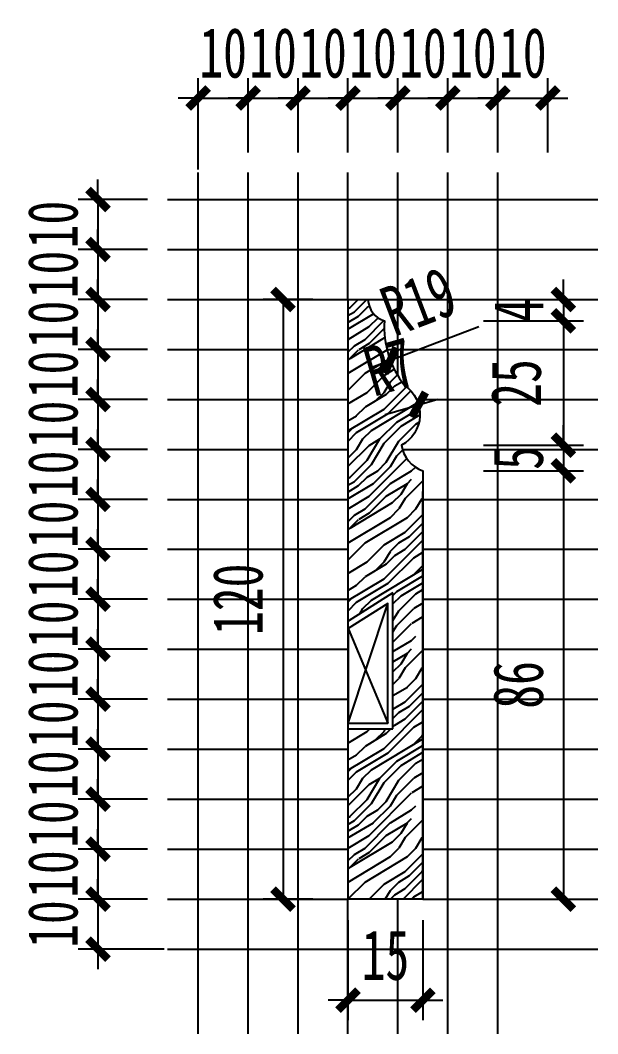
# Model space of a CAD drawing. Header units: millimetres. Extents: x 3104083 to 3173399, y -3165492 to -3044687.
# Drawn here: x 3120130.7 to 3120246.3, y -3051375.8 to -3051172.9 of the extents above; entities that cross this region are included whole.
import ezdxf

# ---------------------------------------------------------------- set-up
doc = ezdxf.new("R2010")
doc.units = ezdxf.units.MM
doc.header["$LTSCALE"] = 500
doc.header["$MEASUREMENT"] = 0
doc.header["$PDMODE"] = 2
doc.layers.get('0').update_dxf_attribs({"linetype": 'CONTINUOUS'})
doc.layers.get('DEFPOINTS').update_dxf_attribs({"linetype": 'CONTINUOUS'})
doc.layers.add('2', color=3, linetype='CONTINUOUS')
doc.layers.add('D-造型细线', color=146, linetype='CONTINUOUS')
doc.styles.add('DIM', font='SimSun.ttf', dxfattribs={"width": 0.7})
doc.dimstyles.new('副本 00-4', dxfattribs={"dimscale": 4, "dimtxt": 2.5, "dimasz": 1, "dimexe": 1, "dimexo": 1, "dimgap": 1, "dimtad": 1, "dimdec": 0, "dimzin": 0, "dimdsep": 46, "dimtxsty": 'DIM', "dimblk": 'ARCHTICK', "dimcen": 0, "dimclrd": 5, "dimclre": 5, "dimclrt": 35, "dimadec": 0, "dimazin": 0, "dimtfac": 0.5, "dimtdec": 0, "dimtix": 1, "dimtmove": 2, "dimatfit": 2, "dimldrblk": 'A', "dimfxl": 0, "dimtolj": 1, "dimtzin": 0, "dimlwd": -1, "dimlwe": -1, "dimarcsym": 0})

# ---------------------------------------------------------------- blocks, each defined once
blk = doc.blocks.new('A$C4AF04A4C')
at = {"layer": '2', "color": 3, "ltscale": 100}
blk.add_line((15, 0), (15, 81.57), dxfattribs=at)
blk.add_lwpolyline([(0, 120), (4, 120, 0.313311), (7.29, 115.71, 0.185483), (11.37, 102.75, -0.565024), (10.71, 90.86, 0.28067), (15, 85.71), (15, 0), (0, 0)], format="xyb", dxfattribs=at)
blk = doc.blocks.new('_ArchTick')
at = {"color": 0, "linetype": 'ByBlock', "const_width": 0.4}
blk.add_lwpolyline([(-0.5, -0.5), (0.5, 0.5)], dxfattribs=at)
blk = doc.blocks.new('*D819')
at = {"layer": '2', "color": 5, "ltscale": 100}
for p, q in [((3120166.31, -3051202.81), (3120166.31, -3051184.5)), ((3120176.31, -3051199.4), (3120176.31, -3051184.5)), ((3120166.31, -3051188.5), (3120162.31, -3051188.5)), ((3120166.31, -3051188.5), (3120176.31, -3051188.5)), ((3120176.31, -3051188.5), (3120180.31, -3051188.5))]:
    blk.add_line(p, q, dxfattribs=at)
at = {"layer": 'DEFPOINTS', "color": 0, "ltscale": 100}
for p in [(3120176.31, -3051188.5), (3120176.31, -3051203.4), (3120166.31, -3051206.81)]:
    blk.add_point(p, dxfattribs=at)
at = {"layer": '2', "color": 5, "ltscale": 100, "xscale": 4, "yscale": 4, "zscale": 4}
blk.add_blockref('_ArchTick', (3120166.31, -3051188.5), dxfattribs=at)
at = {"layer": '2', "color": 5, "ltscale": 100, "xscale": 4, "yscale": 4, "zscale": 4, "rotation": 180}
blk.add_blockref('_ArchTick', (3120176.31, -3051188.5), dxfattribs=at)
at = {"layer": '2', "color": 35, "ltscale": 100, "insert": (3120171.31, -3051179.5), "char_height": 10, "attachment_point": 5, "style": 'DIM'}
blk.add_mtext('\\A1;10', dxfattribs=at)
blk = doc.blocks.new('A')
for p, q in [((-1.435, 1.148), (-1.09, 1.437)), ((-1.435, 1.148), (-0.369, 0)), ((-1.09, 1.437), (0, 0)), ((-0.369, 0), (-2.127, 0)), ((-1.435, -1.148), (-0.369, 0)), ((-1.09, -1.437), (0, 0)), ((-1.435, -1.148), (-1.09, -1.437))]:
    blk.add_line(p, q)
for points in [[(-1.435, 1.148), (-1.09, 1.437), (-0.369, 0), (0, 0)], [(-1.435, -1.148), (-1.09, -1.437), (-0.369, 0), (0, 0)]]:
    blk.add_solid(points)
blk = doc.blocks.new('*D820')
at = {"layer": '2', "color": 5, "ltscale": 100}
for p, q in [((3120176.31, -3051199.4), (3120176.31, -3051184.5)), ((3120186.31, -3051199.4), (3120186.31, -3051184.5)), ((3120176.31, -3051188.5), (3120172.31, -3051188.5)), ((3120176.31, -3051188.5), (3120186.31, -3051188.5)), ((3120186.31, -3051188.5), (3120190.31, -3051188.5))]:
    blk.add_line(p, q, dxfattribs=at)
at = {"layer": 'DEFPOINTS', "color": 0, "ltscale": 100}
for p in [(3120186.31, -3051188.5), (3120176.31, -3051203.4), (3120186.31, -3051203.4)]:
    blk.add_point(p, dxfattribs=at)
at = {"layer": '2', "color": 5, "ltscale": 100, "xscale": 4, "yscale": 4, "zscale": 4}
blk.add_blockref('_ArchTick', (3120176.31, -3051188.5), dxfattribs=at)
at = {"layer": '2', "color": 5, "ltscale": 100, "xscale": 4, "yscale": 4, "zscale": 4, "rotation": 180}
blk.add_blockref('_ArchTick', (3120186.31, -3051188.5), dxfattribs=at)
at = {"layer": '2', "color": 35, "ltscale": 100, "insert": (3120181.31, -3051179.5), "char_height": 10, "attachment_point": 5, "style": 'DIM'}
blk.add_mtext('\\A1;10', dxfattribs=at)
blk = doc.blocks.new('*D821')
at = {"layer": '2', "color": 5, "ltscale": 100}
for p, q in [((3120186.31, -3051199.4), (3120186.31, -3051184.5)), ((3120196.31, -3051199.4), (3120196.31, -3051184.5)), ((3120186.31, -3051188.5), (3120182.31, -3051188.5)), ((3120186.31, -3051188.5), (3120196.31, -3051188.5)), ((3120196.31, -3051188.5), (3120200.31, -3051188.5))]:
    blk.add_line(p, q, dxfattribs=at)
at = {"layer": 'DEFPOINTS', "color": 0, "ltscale": 100}
for p in [(3120196.31, -3051188.5), (3120186.31, -3051203.4), (3120196.31, -3051203.4)]:
    blk.add_point(p, dxfattribs=at)
at = {"layer": '2', "color": 5, "ltscale": 100, "xscale": 4, "yscale": 4, "zscale": 4}
blk.add_blockref('_ArchTick', (3120186.31, -3051188.5), dxfattribs=at)
at = {"layer": '2', "color": 5, "ltscale": 100, "xscale": 4, "yscale": 4, "zscale": 4, "rotation": 180}
blk.add_blockref('_ArchTick', (3120196.31, -3051188.5), dxfattribs=at)
at = {"layer": '2', "color": 35, "ltscale": 100, "insert": (3120191.31, -3051179.5), "char_height": 10, "attachment_point": 5, "style": 'DIM'}
blk.add_mtext('\\A1;10', dxfattribs=at)
blk = doc.blocks.new('*D822')
at = {"layer": '2', "color": 5, "ltscale": 100}
for p, q in [((3120196.31, -3051199.4), (3120196.31, -3051184.5)), ((3120206.31, -3051199.4), (3120206.31, -3051184.5)), ((3120196.31, -3051188.5), (3120192.31, -3051188.5)), ((3120196.31, -3051188.5), (3120206.31, -3051188.5)), ((3120206.31, -3051188.5), (3120210.31, -3051188.5))]:
    blk.add_line(p, q, dxfattribs=at)
at = {"layer": 'DEFPOINTS', "color": 0, "ltscale": 100}
for p in [(3120206.31, -3051188.5), (3120196.31, -3051203.4), (3120206.31, -3051203.4)]:
    blk.add_point(p, dxfattribs=at)
at = {"layer": '2', "color": 5, "ltscale": 100, "xscale": 4, "yscale": 4, "zscale": 4}
blk.add_blockref('_ArchTick', (3120196.31, -3051188.5), dxfattribs=at)
at = {"layer": '2', "color": 5, "ltscale": 100, "xscale": 4, "yscale": 4, "zscale": 4, "rotation": 180}
blk.add_blockref('_ArchTick', (3120206.31, -3051188.5), dxfattribs=at)
at = {"layer": '2', "color": 35, "ltscale": 100, "insert": (3120201.31, -3051179.5), "char_height": 10, "attachment_point": 5, "style": 'DIM'}
blk.add_mtext('\\A1;10', dxfattribs=at)
blk = doc.blocks.new('*D823')
at = {"layer": '2', "color": 5, "ltscale": 100}
for p, q in [((3120206.31, -3051199.4), (3120206.31, -3051184.5)), ((3120216.31, -3051199.4), (3120216.31, -3051184.5)), ((3120206.31, -3051188.5), (3120202.31, -3051188.5)), ((3120206.31, -3051188.5), (3120216.31, -3051188.5)), ((3120216.31, -3051188.5), (3120220.31, -3051188.5))]:
    blk.add_line(p, q, dxfattribs=at)
at = {"layer": 'DEFPOINTS', "color": 0, "ltscale": 100}
for p in [(3120216.31, -3051188.5), (3120206.31, -3051203.4), (3120216.31, -3051203.4)]:
    blk.add_point(p, dxfattribs=at)
at = {"layer": '2', "color": 5, "ltscale": 100, "xscale": 4, "yscale": 4, "zscale": 4}
blk.add_blockref('_ArchTick', (3120206.31, -3051188.5), dxfattribs=at)
at = {"layer": '2', "color": 5, "ltscale": 100, "xscale": 4, "yscale": 4, "zscale": 4, "rotation": 180}
blk.add_blockref('_ArchTick', (3120216.31, -3051188.5), dxfattribs=at)
at = {"layer": '2', "color": 35, "ltscale": 100, "insert": (3120211.31, -3051179.5), "char_height": 10, "attachment_point": 5, "style": 'DIM'}
blk.add_mtext('\\A1;10', dxfattribs=at)
blk = doc.blocks.new('*D824')
at = {"layer": '2', "color": 5, "ltscale": 100}
for p, q in [((3120216.31, -3051199.4), (3120216.31, -3051184.5)), ((3120226.31, -3051199.4), (3120226.31, -3051184.5)), ((3120216.31, -3051188.5), (3120212.31, -3051188.5)), ((3120216.31, -3051188.5), (3120226.31, -3051188.5)), ((3120226.31, -3051188.5), (3120230.31, -3051188.5))]:
    blk.add_line(p, q, dxfattribs=at)
at = {"layer": 'DEFPOINTS', "color": 0, "ltscale": 100}
for p in [(3120226.31, -3051188.5), (3120216.31, -3051203.4), (3120226.31, -3051203.4)]:
    blk.add_point(p, dxfattribs=at)
at = {"layer": '2', "color": 5, "ltscale": 100, "xscale": 4, "yscale": 4, "zscale": 4}
blk.add_blockref('_ArchTick', (3120216.31, -3051188.5), dxfattribs=at)
at = {"layer": '2', "color": 5, "ltscale": 100, "xscale": 4, "yscale": 4, "zscale": 4, "rotation": 180}
blk.add_blockref('_ArchTick', (3120226.31, -3051188.5), dxfattribs=at)
at = {"layer": '2', "color": 35, "ltscale": 100, "insert": (3120221.31, -3051179.5), "char_height": 10, "attachment_point": 5, "style": 'DIM'}
blk.add_mtext('\\A1;10', dxfattribs=at)
blk = doc.blocks.new('*D825')
at = {"layer": '2', "color": 5, "ltscale": 100}
for p, q in [((3120226.31, -3051199.4), (3120226.31, -3051184.5)), ((3120236.31, -3051199.4), (3120236.31, -3051184.5)), ((3120226.31, -3051188.5), (3120222.31, -3051188.5)), ((3120226.31, -3051188.5), (3120236.31, -3051188.5)), ((3120236.31, -3051188.5), (3120240.31, -3051188.5))]:
    blk.add_line(p, q, dxfattribs=at)
at = {"layer": 'DEFPOINTS', "color": 0, "ltscale": 100}
for p in [(3120236.31, -3051188.5), (3120226.31, -3051203.4), (3120236.31, -3051203.4)]:
    blk.add_point(p, dxfattribs=at)
at = {"layer": '2', "color": 5, "ltscale": 100, "xscale": 4, "yscale": 4, "zscale": 4}
blk.add_blockref('_ArchTick', (3120226.31, -3051188.5), dxfattribs=at)
at = {"layer": '2', "color": 5, "ltscale": 100, "xscale": 4, "yscale": 4, "zscale": 4, "rotation": 180}
blk.add_blockref('_ArchTick', (3120236.31, -3051188.5), dxfattribs=at)
at = {"layer": '2', "color": 35, "ltscale": 100, "insert": (3120231.31, -3051179.5), "char_height": 10, "attachment_point": 5, "style": 'DIM'}
blk.add_mtext('\\A1;10', dxfattribs=at)
blk = doc.blocks.new('*D826')
at = {"layer": '2', "color": 5, "ltscale": 100}
for p, q in [((3120146.26, -3051208.82), (3120146.26, -3051204.82)), ((3120156.15, -3051208.82), (3120142.26, -3051208.82)), ((3120146.26, -3051208.82), (3120146.26, -3051218.82)), ((3120156.15, -3051218.82), (3120142.26, -3051218.82)), ((3120146.26, -3051218.82), (3120146.26, -3051222.82))]:
    blk.add_line(p, q, dxfattribs=at)
at = {"layer": 'DEFPOINTS', "color": 0, "ltscale": 100}
for p in [(3120160.15, -3051208.82), (3120146.26, -3051218.82), (3120160.15, -3051218.82)]:
    blk.add_point(p, dxfattribs=at)
at = {"layer": '2', "color": 5, "ltscale": 100, "xscale": 4, "yscale": 4, "zscale": 4}
for p, rotation in [((3120146.26, -3051208.82), 270), ((3120146.26, -3051218.82), 90)]:
    blk.add_blockref('_ArchTick', p, dxfattribs=dict(at, rotation=rotation))
at = {"layer": '2', "color": 35, "ltscale": 100, "insert": (3120137.26, -3051213.82), "char_height": 10, "attachment_point": 5, "rotation": 90, "style": 'DIM'}
blk.add_mtext('\\A1;10', dxfattribs=at)
blk = doc.blocks.new('*D827')
at = {"layer": '2', "color": 5, "ltscale": 100}
for p, q in [((3120146.26, -3051218.82), (3120146.26, -3051214.82)), ((3120156.15, -3051218.82), (3120142.26, -3051218.82)), ((3120146.26, -3051218.82), (3120146.26, -3051228.82)), ((3120156.15, -3051228.82), (3120142.26, -3051228.82)), ((3120146.26, -3051228.82), (3120146.26, -3051232.82))]:
    blk.add_line(p, q, dxfattribs=at)
at = {"layer": 'DEFPOINTS', "color": 0, "ltscale": 100}
for p in [(3120160.15, -3051218.82), (3120146.26, -3051228.82), (3120160.15, -3051228.82)]:
    blk.add_point(p, dxfattribs=at)
at = {"layer": '2', "color": 5, "ltscale": 100, "xscale": 4, "yscale": 4, "zscale": 4}
for p, rotation in [((3120146.26, -3051218.82), 270), ((3120146.26, -3051228.82), 90)]:
    blk.add_blockref('_ArchTick', p, dxfattribs=dict(at, rotation=rotation))
at = {"layer": '2', "color": 35, "ltscale": 100, "insert": (3120137.26, -3051223.82), "char_height": 10, "attachment_point": 5, "rotation": 90, "style": 'DIM'}
blk.add_mtext('\\A1;10', dxfattribs=at)
blk = doc.blocks.new('*D828')
at = {"layer": '2', "color": 5, "ltscale": 100}
for p, q in [((3120146.26, -3051228.82), (3120146.26, -3051224.82)), ((3120156.15, -3051228.82), (3120142.26, -3051228.82)), ((3120146.26, -3051228.82), (3120146.26, -3051238.82)), ((3120156.15, -3051238.82), (3120142.26, -3051238.82)), ((3120146.26, -3051238.82), (3120146.26, -3051242.82))]:
    blk.add_line(p, q, dxfattribs=at)
at = {"layer": 'DEFPOINTS', "color": 0, "ltscale": 100}
for p in [(3120160.15, -3051228.82), (3120146.26, -3051238.82), (3120160.15, -3051238.82)]:
    blk.add_point(p, dxfattribs=at)
at = {"layer": '2', "color": 5, "ltscale": 100, "xscale": 4, "yscale": 4, "zscale": 4}
for p, rotation in [((3120146.26, -3051228.82), 270), ((3120146.26, -3051238.82), 90)]:
    blk.add_blockref('_ArchTick', p, dxfattribs=dict(at, rotation=rotation))
at = {"layer": '2', "color": 35, "ltscale": 100, "insert": (3120137.26, -3051233.82), "char_height": 10, "attachment_point": 5, "rotation": 90, "style": 'DIM'}
blk.add_mtext('\\A1;10', dxfattribs=at)
blk = doc.blocks.new('*D829')
at = {"layer": '2', "color": 5, "ltscale": 100}
for p, q in [((3120146.26, -3051238.82), (3120146.26, -3051234.82)), ((3120156.15, -3051238.82), (3120142.26, -3051238.82)), ((3120146.26, -3051238.82), (3120146.26, -3051248.82)), ((3120156.15, -3051248.82), (3120142.26, -3051248.82)), ((3120146.26, -3051248.82), (3120146.26, -3051252.82))]:
    blk.add_line(p, q, dxfattribs=at)
at = {"layer": 'DEFPOINTS', "color": 0, "ltscale": 100}
for p in [(3120160.15, -3051238.82), (3120146.26, -3051248.82), (3120160.15, -3051248.82)]:
    blk.add_point(p, dxfattribs=at)
at = {"layer": '2', "color": 5, "ltscale": 100, "xscale": 4, "yscale": 4, "zscale": 4}
for p, rotation in [((3120146.26, -3051238.82), 270), ((3120146.26, -3051248.82), 90)]:
    blk.add_blockref('_ArchTick', p, dxfattribs=dict(at, rotation=rotation))
at = {"layer": '2', "color": 35, "ltscale": 100, "insert": (3120137.26, -3051243.82), "char_height": 10, "attachment_point": 5, "rotation": 90, "style": 'DIM'}
blk.add_mtext('\\A1;10', dxfattribs=at)
blk = doc.blocks.new('*D830')
at = {"layer": '2', "color": 5, "ltscale": 100}
for p, q in [((3120146.26, -3051248.82), (3120146.26, -3051244.82)), ((3120156.15, -3051248.82), (3120142.26, -3051248.82)), ((3120146.26, -3051248.82), (3120146.26, -3051258.82)), ((3120156.15, -3051258.82), (3120142.26, -3051258.82)), ((3120146.26, -3051258.82), (3120146.26, -3051262.82))]:
    blk.add_line(p, q, dxfattribs=at)
at = {"layer": 'DEFPOINTS', "color": 0, "ltscale": 100}
for p in [(3120160.15, -3051248.82), (3120146.26, -3051258.82), (3120160.15, -3051258.82)]:
    blk.add_point(p, dxfattribs=at)
at = {"layer": '2', "color": 5, "ltscale": 100, "xscale": 4, "yscale": 4, "zscale": 4}
for p, rotation in [((3120146.26, -3051248.82), 270), ((3120146.26, -3051258.82), 90)]:
    blk.add_blockref('_ArchTick', p, dxfattribs=dict(at, rotation=rotation))
at = {"layer": '2', "color": 35, "ltscale": 100, "insert": (3120137.26, -3051253.82), "char_height": 10, "attachment_point": 5, "rotation": 90, "style": 'DIM'}
blk.add_mtext('\\A1;10', dxfattribs=at)
blk = doc.blocks.new('*D831')
at = {"layer": '2', "color": 5, "ltscale": 100}
for p, q in [((3120146.26, -3051258.82), (3120146.26, -3051254.82)), ((3120156.15, -3051258.82), (3120142.26, -3051258.82)), ((3120146.26, -3051258.82), (3120146.26, -3051268.82)), ((3120156.15, -3051268.82), (3120142.26, -3051268.82)), ((3120146.26, -3051268.82), (3120146.26, -3051272.82))]:
    blk.add_line(p, q, dxfattribs=at)
at = {"layer": 'DEFPOINTS', "color": 0, "ltscale": 100}
for p in [(3120160.15, -3051258.82), (3120146.26, -3051268.82), (3120160.15, -3051268.82)]:
    blk.add_point(p, dxfattribs=at)
at = {"layer": '2', "color": 5, "ltscale": 100, "xscale": 4, "yscale": 4, "zscale": 4}
for p, rotation in [((3120146.26, -3051258.82), 270), ((3120146.26, -3051268.82), 90)]:
    blk.add_blockref('_ArchTick', p, dxfattribs=dict(at, rotation=rotation))
at = {"layer": '2', "color": 35, "ltscale": 100, "insert": (3120137.26, -3051263.82), "char_height": 10, "attachment_point": 5, "rotation": 90, "style": 'DIM'}
blk.add_mtext('\\A1;10', dxfattribs=at)
blk = doc.blocks.new('*D832')
at = {"layer": '2', "color": 5, "ltscale": 100}
for p, q in [((3120146.26, -3051268.82), (3120146.26, -3051264.82)), ((3120156.15, -3051268.82), (3120142.26, -3051268.82)), ((3120146.26, -3051268.82), (3120146.26, -3051278.82)), ((3120156.15, -3051278.82), (3120142.26, -3051278.82)), ((3120146.26, -3051278.82), (3120146.26, -3051282.82))]:
    blk.add_line(p, q, dxfattribs=at)
at = {"layer": 'DEFPOINTS', "color": 0, "ltscale": 100}
for p in [(3120160.15, -3051268.82), (3120146.26, -3051278.82), (3120160.15, -3051278.82)]:
    blk.add_point(p, dxfattribs=at)
at = {"layer": '2', "color": 5, "ltscale": 100, "xscale": 4, "yscale": 4, "zscale": 4}
for p, rotation in [((3120146.26, -3051268.82), 270), ((3120146.26, -3051278.82), 90)]:
    blk.add_blockref('_ArchTick', p, dxfattribs=dict(at, rotation=rotation))
at = {"layer": '2', "color": 35, "ltscale": 100, "insert": (3120137.26, -3051273.82), "char_height": 10, "attachment_point": 5, "rotation": 90, "style": 'DIM'}
blk.add_mtext('\\A1;10', dxfattribs=at)
blk = doc.blocks.new('*D833')
at = {"layer": '2', "color": 5, "ltscale": 100}
for p, q in [((3120146.26, -3051278.82), (3120146.26, -3051274.82)), ((3120156.15, -3051278.82), (3120142.26, -3051278.82)), ((3120146.26, -3051278.82), (3120146.26, -3051288.82)), ((3120156.15, -3051288.82), (3120142.26, -3051288.82)), ((3120146.26, -3051288.82), (3120146.26, -3051292.82))]:
    blk.add_line(p, q, dxfattribs=at)
at = {"layer": 'DEFPOINTS', "color": 0, "ltscale": 100}
for p in [(3120160.15, -3051278.82), (3120146.26, -3051288.82), (3120160.15, -3051288.82)]:
    blk.add_point(p, dxfattribs=at)
at = {"layer": '2', "color": 5, "ltscale": 100, "xscale": 4, "yscale": 4, "zscale": 4}
for p, rotation in [((3120146.26, -3051278.82), 270), ((3120146.26, -3051288.82), 90)]:
    blk.add_blockref('_ArchTick', p, dxfattribs=dict(at, rotation=rotation))
at = {"layer": '2', "color": 35, "ltscale": 100, "insert": (3120137.26, -3051283.82), "char_height": 10, "attachment_point": 5, "rotation": 90, "style": 'DIM'}
blk.add_mtext('\\A1;10', dxfattribs=at)
blk = doc.blocks.new('*D834')
at = {"layer": '2', "color": 5, "ltscale": 100}
for p, q in [((3120146.26, -3051288.82), (3120146.26, -3051284.82)), ((3120156.15, -3051288.82), (3120142.26, -3051288.82)), ((3120146.26, -3051288.82), (3120146.26, -3051298.82)), ((3120156.15, -3051298.82), (3120142.26, -3051298.82)), ((3120146.26, -3051298.82), (3120146.26, -3051302.82))]:
    blk.add_line(p, q, dxfattribs=at)
at = {"layer": 'DEFPOINTS', "color": 0, "ltscale": 100}
for p in [(3120160.15, -3051288.82), (3120146.26, -3051298.82), (3120160.15, -3051298.82)]:
    blk.add_point(p, dxfattribs=at)
at = {"layer": '2', "color": 5, "ltscale": 100, "xscale": 4, "yscale": 4, "zscale": 4}
for p, rotation in [((3120146.26, -3051288.82), 270), ((3120146.26, -3051298.82), 90)]:
    blk.add_blockref('_ArchTick', p, dxfattribs=dict(at, rotation=rotation))
at = {"layer": '2', "color": 35, "ltscale": 100, "insert": (3120137.26, -3051293.82), "char_height": 10, "attachment_point": 5, "rotation": 90, "style": 'DIM'}
blk.add_mtext('\\A1;10', dxfattribs=at)
blk = doc.blocks.new('*D835')
at = {"layer": '2', "color": 5, "ltscale": 100}
for p, q in [((3120146.26, -3051298.82), (3120146.26, -3051294.82)), ((3120156.15, -3051298.82), (3120142.26, -3051298.82)), ((3120146.26, -3051298.82), (3120146.26, -3051308.82)), ((3120156.15, -3051308.82), (3120142.26, -3051308.82)), ((3120146.26, -3051308.82), (3120146.26, -3051312.82))]:
    blk.add_line(p, q, dxfattribs=at)
at = {"layer": 'DEFPOINTS', "color": 0, "ltscale": 100}
for p in [(3120160.15, -3051298.82), (3120146.26, -3051308.82), (3120160.15, -3051308.82)]:
    blk.add_point(p, dxfattribs=at)
at = {"layer": '2', "color": 5, "ltscale": 100, "xscale": 4, "yscale": 4, "zscale": 4}
for p, rotation in [((3120146.26, -3051298.82), 270), ((3120146.26, -3051308.82), 90)]:
    blk.add_blockref('_ArchTick', p, dxfattribs=dict(at, rotation=rotation))
at = {"layer": '2', "color": 35, "ltscale": 100, "insert": (3120137.26, -3051303.82), "char_height": 10, "attachment_point": 5, "rotation": 90, "style": 'DIM'}
blk.add_mtext('\\A1;10', dxfattribs=at)
blk = doc.blocks.new('*D836')
at = {"layer": '2', "color": 5, "ltscale": 100}
for p, q in [((3120146.26, -3051308.82), (3120146.26, -3051304.82)), ((3120156.15, -3051308.82), (3120142.26, -3051308.82)), ((3120146.26, -3051308.82), (3120146.26, -3051318.82)), ((3120156.15, -3051318.82), (3120142.26, -3051318.82)), ((3120146.26, -3051318.82), (3120146.26, -3051322.82))]:
    blk.add_line(p, q, dxfattribs=at)
at = {"layer": 'DEFPOINTS', "color": 0, "ltscale": 100}
for p in [(3120160.15, -3051308.82), (3120146.26, -3051318.82), (3120160.15, -3051318.82)]:
    blk.add_point(p, dxfattribs=at)
at = {"layer": '2', "color": 5, "ltscale": 100, "xscale": 4, "yscale": 4, "zscale": 4}
for p, rotation in [((3120146.26, -3051308.82), 270), ((3120146.26, -3051318.82), 90)]:
    blk.add_blockref('_ArchTick', p, dxfattribs=dict(at, rotation=rotation))
at = {"layer": '2', "color": 35, "ltscale": 100, "insert": (3120137.26, -3051313.82), "char_height": 10, "attachment_point": 5, "rotation": 90, "style": 'DIM'}
blk.add_mtext('\\A1;10', dxfattribs=at)
blk = doc.blocks.new('*D837')
at = {"layer": '2', "color": 5, "ltscale": 100}
for p, q in [((3120146.26, -3051318.82), (3120146.26, -3051314.82)), ((3120156.15, -3051318.82), (3120142.26, -3051318.82)), ((3120146.26, -3051318.82), (3120146.26, -3051328.82)), ((3120156.15, -3051328.82), (3120142.26, -3051328.82)), ((3120146.26, -3051328.82), (3120146.26, -3051332.82))]:
    blk.add_line(p, q, dxfattribs=at)
at = {"layer": 'DEFPOINTS', "color": 0, "ltscale": 100}
for p in [(3120160.15, -3051318.82), (3120146.26, -3051328.82), (3120160.15, -3051328.82)]:
    blk.add_point(p, dxfattribs=at)
at = {"layer": '2', "color": 5, "ltscale": 100, "xscale": 4, "yscale": 4, "zscale": 4}
for p, rotation in [((3120146.26, -3051318.82), 270), ((3120146.26, -3051328.82), 90)]:
    blk.add_blockref('_ArchTick', p, dxfattribs=dict(at, rotation=rotation))
at = {"layer": '2', "color": 35, "ltscale": 100, "insert": (3120137.26, -3051323.82), "char_height": 10, "attachment_point": 5, "rotation": 90, "style": 'DIM'}
blk.add_mtext('\\A1;10', dxfattribs=at)
blk = doc.blocks.new('*D838')
at = {"layer": '2', "color": 5, "ltscale": 100}
for p, q in [((3120146.26, -3051328.82), (3120146.26, -3051324.82)), ((3120156.15, -3051328.82), (3120142.26, -3051328.82)), ((3120146.26, -3051328.82), (3120146.26, -3051338.82)), ((3120156.15, -3051338.82), (3120142.26, -3051338.82)), ((3120146.26, -3051338.82), (3120146.26, -3051342.82))]:
    blk.add_line(p, q, dxfattribs=at)
at = {"layer": 'DEFPOINTS', "color": 0, "ltscale": 100}
for p in [(3120160.15, -3051328.82), (3120146.26, -3051338.82), (3120160.15, -3051338.82)]:
    blk.add_point(p, dxfattribs=at)
at = {"layer": '2', "color": 5, "ltscale": 100, "xscale": 4, "yscale": 4, "zscale": 4}
for p, rotation in [((3120146.26, -3051328.82), 270), ((3120146.26, -3051338.82), 90)]:
    blk.add_blockref('_ArchTick', p, dxfattribs=dict(at, rotation=rotation))
at = {"layer": '2', "color": 35, "ltscale": 100, "insert": (3120137.26, -3051333.82), "char_height": 10, "attachment_point": 5, "rotation": 90, "style": 'DIM'}
blk.add_mtext('\\A1;10', dxfattribs=at)
blk = doc.blocks.new('*D839')
at = {"layer": '2', "color": 5, "ltscale": 100}
for p, q in [((3120146.26, -3051338.82), (3120146.26, -3051334.82)), ((3120156.15, -3051338.82), (3120142.26, -3051338.82)), ((3120146.26, -3051338.82), (3120146.26, -3051348.82)), ((3120156.15, -3051348.82), (3120142.26, -3051348.82)), ((3120146.26, -3051348.82), (3120146.26, -3051352.82))]:
    blk.add_line(p, q, dxfattribs=at)
at = {"layer": 'DEFPOINTS', "color": 0, "ltscale": 100}
for p in [(3120160.15, -3051338.82), (3120146.26, -3051348.82), (3120160.15, -3051348.82)]:
    blk.add_point(p, dxfattribs=at)
at = {"layer": '2', "color": 5, "ltscale": 100, "xscale": 4, "yscale": 4, "zscale": 4}
for p, rotation in [((3120146.26, -3051338.82), 270), ((3120146.26, -3051348.82), 90)]:
    blk.add_blockref('_ArchTick', p, dxfattribs=dict(at, rotation=rotation))
at = {"layer": '2', "color": 35, "ltscale": 100, "insert": (3120137.26, -3051343.82), "char_height": 10, "attachment_point": 5, "rotation": 90, "style": 'DIM'}
blk.add_mtext('\\A1;10', dxfattribs=at)
blk = doc.blocks.new('*D840')
at = {"layer": '2', "color": 5, "ltscale": 100}
for p, q in [((3120146.26, -3051348.82), (3120146.26, -3051344.82)), ((3120156.15, -3051348.82), (3120142.26, -3051348.82)), ((3120146.26, -3051348.82), (3120146.26, -3051358.82)), ((3120159.49, -3051358.82), (3120142.26, -3051358.82)), ((3120146.26, -3051358.82), (3120146.26, -3051362.82))]:
    blk.add_line(p, q, dxfattribs=at)
at = {"layer": 'DEFPOINTS', "color": 0, "ltscale": 100}
for p in [(3120160.15, -3051348.82), (3120146.26, -3051358.82), (3120163.49, -3051358.82)]:
    blk.add_point(p, dxfattribs=at)
at = {"layer": '2', "color": 5, "ltscale": 100, "xscale": 4, "yscale": 4, "zscale": 4}
for p, rotation in [((3120146.26, -3051348.82), 270), ((3120146.26, -3051358.82), 90)]:
    blk.add_blockref('_ArchTick', p, dxfattribs=dict(at, rotation=rotation))
at = {"layer": '2', "color": 35, "ltscale": 100, "insert": (3120137.26, -3051353.82), "char_height": 10, "attachment_point": 5, "rotation": 90, "style": 'DIM'}
blk.add_mtext('\\A1;10', dxfattribs=at)
blk = doc.blocks.new('*D841')
at = {"layer": '2', "color": 5, "ltscale": 100}
for p, q in [((3120189.3, -3051228.82), (3120179.3, -3051228.82)), ((3120183.3, -3051228.82), (3120183.3, -3051348.82)), ((3120189.3, -3051348.82), (3120179.3, -3051348.82))]:
    blk.add_line(p, q, dxfattribs=at)
at = {"layer": 'DEFPOINTS', "color": 0, "ltscale": 100}
for p in [(3120193.3, -3051228.82), (3120183.3, -3051348.82), (3120193.3, -3051348.82)]:
    blk.add_point(p, dxfattribs=at)
at = {"layer": '2', "color": 5, "ltscale": 100, "xscale": 4, "yscale": 4, "zscale": 4}
for p, rotation in [((3120183.3, -3051228.82), 90), ((3120183.3, -3051348.82), 270)]:
    blk.add_blockref('_ArchTick', p, dxfattribs=dict(at, rotation=rotation))
at = {"layer": '2', "color": 35, "ltscale": 100, "insert": (3120174.3, -3051288.82), "char_height": 10, "attachment_point": 5, "rotation": 90, "style": 'DIM'}
blk.add_mtext('\\A1;120', dxfattribs=at)
blk = doc.blocks.new('*D842')
at = {"layer": '2', "color": 5, "ltscale": 100}
for p, q in [((3120196.31, -3051353.07), (3120196.31, -3051373.07)), ((3120211.31, -3051353.07), (3120211.31, -3051373.07)), ((3120196.31, -3051369.07), (3120192.31, -3051369.07)), ((3120196.31, -3051369.07), (3120211.31, -3051369.07)), ((3120211.31, -3051369.07), (3120215.31, -3051369.07))]:
    blk.add_line(p, q, dxfattribs=at)
at = {"layer": 'DEFPOINTS', "color": 0, "ltscale": 100}
for p in [(3120196.31, -3051348.82), (3120211.31, -3051348.82), (3120211.31, -3051369.07)]:
    blk.add_point(p, dxfattribs=at)
at = {"layer": '2', "color": 5, "ltscale": 100, "xscale": 4, "yscale": 4, "zscale": 4}
blk.add_blockref('_ArchTick', (3120196.31, -3051369.07), dxfattribs=at)
at = {"layer": '2', "color": 5, "ltscale": 100, "xscale": 4, "yscale": 4, "zscale": 4, "rotation": 180}
blk.add_blockref('_ArchTick', (3120211.31, -3051369.07), dxfattribs=at)
at = {"layer": '2', "color": 35, "ltscale": 100, "insert": (3120203.81, -3051360.07), "char_height": 10, "attachment_point": 5, "style": 'DIM'}
blk.add_mtext('\\A1;15', dxfattribs=at)
blk = doc.blocks.new('*D843')
at = {"layer": '2', "color": 5, "ltscale": 100}
for p, q in [((3120239.43, -3051228.82), (3120239.43, -3051224.82)), ((3120223.43, -3051228.82), (3120243.43, -3051228.82)), ((3120239.43, -3051228.82), (3120239.43, -3051233.1)), ((3120223.43, -3051233.1), (3120243.43, -3051233.1)), ((3120239.43, -3051233.1), (3120239.43, -3051237.1))]:
    blk.add_line(p, q, dxfattribs=at)
at = {"layer": 'DEFPOINTS', "color": 0, "ltscale": 100}
for p in [(3120207.89, -3051228.82), (3120211.18, -3051233.1), (3120239.43, -3051233.1)]:
    blk.add_point(p, dxfattribs=at)
at = {"layer": '2', "color": 5, "ltscale": 100, "xscale": 4, "yscale": 4, "zscale": 4}
for p, rotation in [((3120239.43, -3051228.82), 270), ((3120239.43, -3051233.1), 90)]:
    blk.add_blockref('_ArchTick', p, dxfattribs=dict(at, rotation=rotation))
at = {"layer": '2', "color": 35, "ltscale": 100, "insert": (3120230.43, -3051230.96), "char_height": 10, "attachment_point": 5, "rotation": 90, "style": 'DIM'}
blk.add_mtext('\\A1;4', dxfattribs=at)
blk = doc.blocks.new('*D844')
at = {"layer": '2', "color": 5, "ltscale": 100}
for p, q in [((3120223.43, -3051233.1), (3120243.43, -3051233.1)), ((3120239.43, -3051233.1), (3120239.43, -3051257.96)), ((3120223.43, -3051257.96), (3120243.43, -3051257.96))]:
    blk.add_line(p, q, dxfattribs=at)
at = {"layer": 'DEFPOINTS', "color": 0, "ltscale": 100}
for p in [(3120211.18, -3051233.1), (3120214.61, -3051257.96), (3120239.43, -3051257.96)]:
    blk.add_point(p, dxfattribs=at)
at = {"layer": '2', "color": 5, "ltscale": 100, "xscale": 4, "yscale": 4, "zscale": 4}
for p, rotation in [((3120239.43, -3051233.1), 90), ((3120239.43, -3051257.96), 270)]:
    blk.add_blockref('_ArchTick', p, dxfattribs=dict(at, rotation=rotation))
at = {"layer": '2', "color": 35, "ltscale": 100, "insert": (3120230, -3051245.53), "char_height": 10, "attachment_point": 5, "rotation": 90, "style": 'DIM'}
blk.add_mtext('\\A1;25', dxfattribs=at)
blk = doc.blocks.new('*D845')
at = {"layer": '2', "color": 5, "ltscale": 100}
for p, q in [((3120239.43, -3051257.96), (3120239.43, -3051253.96)), ((3120223.43, -3051257.96), (3120243.43, -3051257.96)), ((3120239.43, -3051257.96), (3120239.43, -3051263.1)), ((3120223.43, -3051263.1), (3120243.43, -3051263.1)), ((3120239.43, -3051263.1), (3120239.43, -3051267.1))]:
    blk.add_line(p, q, dxfattribs=at)
at = {"layer": 'DEFPOINTS', "color": 0, "ltscale": 100}
for p in [(3120214.61, -3051257.96), (3120218.89, -3051263.1), (3120239.43, -3051263.1)]:
    blk.add_point(p, dxfattribs=at)
at = {"layer": '2', "color": 5, "ltscale": 100, "xscale": 4, "yscale": 4, "zscale": 4}
for p, rotation in [((3120239.43, -3051257.96), 270), ((3120239.43, -3051263.1), 90)]:
    blk.add_blockref('_ArchTick', p, dxfattribs=dict(at, rotation=rotation))
at = {"layer": '2', "color": 35, "ltscale": 100, "insert": (3120230.43, -3051260.53), "char_height": 10, "attachment_point": 5, "rotation": 90, "style": 'DIM'}
blk.add_mtext('\\A1;5', dxfattribs=at)
blk = doc.blocks.new('*D846')
at = {"layer": '2', "color": 5, "ltscale": 100}
for p, q in [((3120223.43, -3051263.1), (3120243.43, -3051263.1)), ((3120239.43, -3051263.1), (3120239.43, -3051348.82)), ((3120223.43, -3051348.82), (3120243.43, -3051348.82))]:
    blk.add_line(p, q, dxfattribs=at)
at = {"layer": 'DEFPOINTS', "color": 0, "ltscale": 100}
for p in [(3120218.89, -3051263.1), (3120218.89, -3051348.82), (3120239.43, -3051348.82)]:
    blk.add_point(p, dxfattribs=at)
at = {"layer": '2', "color": 5, "ltscale": 100, "xscale": 4, "yscale": 4, "zscale": 4}
for p, rotation in [((3120239.43, -3051263.1), 90), ((3120239.43, -3051348.82), 270)]:
    blk.add_blockref('_ArchTick', p, dxfattribs=dict(at, rotation=rotation))
at = {"layer": '2', "color": 35, "ltscale": 100, "insert": (3120230.43, -3051305.96), "char_height": 10, "attachment_point": 5, "rotation": 90, "style": 'DIM'}
blk.add_mtext('\\A1;86', dxfattribs=at)
blk = doc.blocks.new('*D847')
at = {"layer": '2', "color": 5, "ltscale": 100}
for p, q in [((3120210.45, -3051249.89), (3120214.3, -3051248.79)), ((3120203.77, -3051251.81), (3120210.45, -3051249.89))]:
    blk.add_line(p, q, dxfattribs=at)
at = {"layer": 'DEFPOINTS', "color": 0, "ltscale": 100}
for p in [(3120203.77, -3051251.81), (3120210.45, -3051249.89)]:
    blk.add_point(p, dxfattribs=at)
at = {"layer": '2', "color": 5, "ltscale": 100, "xscale": 4, "yscale": 4, "zscale": 4, "rotation": 196.0421072658902}
blk.add_blockref('_ArchTick', (3120210.45, -3051249.89), dxfattribs=at)
at = {"layer": '2', "color": 35, "ltscale": 100, "insert": (3120204.63, -3051242.2), "char_height": 10, "attachment_point": 5, "rotation": 16.0421, "style": 'DIM'}
blk.add_mtext('\\A1;R7', dxfattribs=at)
blk = doc.blocks.new('*D848')
at = {"layer": '2', "color": 5, "ltscale": 100}
for p, q in [((3120222.51, -3051234.26), (3120204.8, -3051241.01)), ((3120204.8, -3051241.01), (3120201.06, -3051242.43))]:
    blk.add_line(p, q, dxfattribs=at)
at = {"layer": 'DEFPOINTS', "color": 0, "ltscale": 100}
for p in [(3120222.51, -3051234.26), (3120204.8, -3051241.01)]:
    blk.add_point(p, dxfattribs=at)
at = {"layer": '2', "color": 5, "ltscale": 100, "xscale": 4, "yscale": 4, "zscale": 4, "rotation": 20.84787489647594}
blk.add_blockref('_ArchTick', (3120204.8, -3051241.01), dxfattribs=at)
at = {"layer": '2', "color": 35, "ltscale": 100, "insert": (3120210.45, -3051229.23), "char_height": 10, "attachment_point": 5, "rotation": 20.8479, "style": 'DIM'}
blk.add_mtext('\\A1;R19', dxfattribs=at)

msp = doc.modelspace()

# ---------------------------------------------------------------- hatches: boundary and pattern name
at = {"layer": 'D-造型细线', "ltscale": 100}
h = msp.add_hatch(dxfattribs=at)
h.set_pattern_fill('FB木纹中SC300', color=251, scale=6, angle=45, style=0, pattern_type=2)
h.set_pattern_definition([(45, (3120196.31, -3051348.818), (-16.9706, 16.9706), [4.8, -7.2, 2.4, -9.6]), (45, (3120207.765, -3051336.514), (-16.9706, 16.9706), [4.8, -19.2]), (45, (3120205.22, -3051337.362), (-16.9706, 16.9706), [2.4, -21.6]), (45, (3120195.462, -3051346.272), (-16.9706, 16.9706), [1.2, -16.8, 1.2, -4.8]), (45, (3120200.553, -3051339.484), (-16.9706, 16.9706), [4.8, -7.2, 1.2, -10.8]), (45, (3120195.886, -3051343.302), (-16.9706, 16.9706), [3.6, -20.4]), (45, (3120199.704, -3051338.635), (-16.9706, 16.9706), [7.2, -16.8]), (45, (3120194.189, -3051343.302), (-16.9706, 16.9706), [4.8, -19.2]), (45, (3120200.553, -3051336.09), (-16.9706, 16.9706), [12, -12]), (45, (3120194.613, -3051340.332), (-16.9706, 16.9706), [2.4, -7.2, 4.8, -9.6]), (45, (3120206.068, -3051328.029), (-16.9706, 16.9706), [4.8, -19.2]), (45, (3120202.25, -3051330.998), (-16.9706, 16.9706), [2.4, -21.6]), (45, (3120198.431, -3051333.968), (-16.9706, 16.9706), [2.4, -21.6]), (45, (3120189.522, -3051342.03), (-16.9706, 16.9706), [4.8, -19.2]), (45, (3120197.583, -3051333.12), (-16.9706, 16.9706), [4.8, -19.2]), (45, (3120196.734, -3051332.271), (-16.9706, 16.9706), [4.8, -4.8, 4.8, -9.6]), (45, (3120192.492, -3051334.817), (-16.9706, 16.9706), [2.4, -12, 4.8, -4.8]), (45, (3120195.462, -3051330.998), (-16.9706, 16.9706), [7.2, -16.8]), (45, (3120194.613, -3051330.15), (-16.9706, 16.9706), [4.8, -19.2]), (45, (3120187.4, -3051336.514), (-16.9706, 16.9706), [7.2, -9.6, 2.4, -4.8]), (45, (3120186.552, -3051335.665), (-16.9706, 16.9706), [12, -12]), (45, (3120196.31, -3051325.059), (-16.9706, 16.9706), [2.4, -21.6]), (45, (3120190.795, -3051329.726), (-16.9706, 16.9706), [4.8, -19.2]), (45, (3120186.976, -3051332.695), (-16.9706, 16.9706), [2.4, -9.6, 2.4, -9.6]), (45, (3120184.855, -3051333.968), (-16.9706, 16.9706), [2.4, -7.2, 4.8, -9.6]), (45, (3120187.825, -3051330.15), (-16.9706, 16.9706), [2.4, -12, 2.4, -7.2]), (45, (3120190.795, -3051326.332), (-16.9706, 16.9706), [7.2, -16.8]), (45, (3120183.158, -3051332.271), (-16.9706, 16.9706), [4.8, -19.2]), (45, (3120191.22, -3051323.362), (-16.9706, 16.9706), [2.4, -21.6]), (45, (3120194.189, -3051319.543), (-16.9706, 16.9706), [2.4, -21.6]), (59.036, (3120206.9166, -3051335.6653), (16.97056, 16.97056), [2.472, -96.4825]), (59.036, (3120204.7953, -3051330.15), (16.97056, 16.97056), [2.472, -96.4825]), (59.036, (3120192.916, -3051321.6646), (16.97056, 16.97056), [2.472, -96.4825]), (59.036, (3120194.189, -3051333.12), (16.97056, 16.97056), [2.472, -96.4825]), (59.036, (3120195.037, -3051327.18), (16.97056, 16.97056), [2.472, -96.4825]), (59.036, (3120198.007, -3051326.756), (16.97056, 16.97056), [2.472, -96.4825]), (59.036, (3120186.552, -3051332.271), (16.97056, 16.97056), [2.472, -96.4825]), (59.036, (3120194.189, -3051326.3315), (16.97056, 16.97056), [2.472, -96.4825]), (59.036, (3120203.947, -3051329.3014), (16.97056, 16.97056), [4.944, -94.0105]), (59.036, (3120200.977, -3051329.7256), (16.97056, 16.97056), [4.944, -94.0105]), (59.036, (3120200.1284, -3051328.877), (16.97056, 16.97056), [4.944, -94.0105]), (210.964, (3120200.5527, -3051339.4837), (-16.97056, -16.97056), [2.472, -4.944, 2.472, -89.0665]), (210.964, (3120194.613, -3051340.332), (-16.97056, -16.97056), [2.472, -96.4825]), (210.964, (3120186.976, -3051332.6955), (-16.97056, -16.97056), [4.944, -94.0105]), (239.036, (3120207.765, -3051336.514), (-16.97056, -16.97056), [2.472, -96.4825]), (30.964, (3120211.159, -3051333.12), (16.97056, 16.97056), [2.472, -96.4825]), (30.964, (3120200.1284, -3051332.271), (16.97056, 16.97056), [2.472, -96.4825]), (30.964, (3120200.5527, -3051325.907), (16.97056, 16.97056), [2.472, -96.4825]), (30.964, (3120192.4917, -3051331.4227), (16.97056, 16.97056), [2.472, -96.4825]), (30.964, (3120188.673, -3051330.9984), (16.97056, 16.97056), [2.472, -96.4825]), (30.964, (3120189.522, -3051328.453), (16.97056, 16.97056), [2.472, -96.4825]), (30.964, (3120192.4917, -3051331.4227), (16.97056, 16.97056), [2.472, -96.4825]), (30.964, (3120195.037, -3051323.786), (16.97056, 16.97056), [9.888, -89.0665]), (30.964, (3120196.31, -3051345.4234), (16.97056, 16.97056), [9.888, -89.0665]), (30.964, (3120196.7343, -3051342.4535), (16.97056, 16.97056), [9.888, -89.0665]), (30.964, (3120197.583, -3051339.908), (16.97056, 16.97056), [2.472, -4.944, 4.944, -86.5945]), (30.964, (3120196.31, -3051338.635), (16.97056, 16.97056), [4.944, -4.944, 4.944, -84.1225]), (30.964, (3120192.916, -3051338.635), (16.97056, 16.97056), [9.888, -89.0665]), (30.964, (3120189.946, -3051339.0594), (16.97056, 16.97056), [9.888, -89.0665]), (30.964, (3120189.0976, -3051338.211), (16.97056, 16.97056), [9.888, -89.0665]), (30.964, (3120195.886, -3051321.2403), (16.97056, 16.97056), [2.472, -96.4825]), (30.964, (3120195.886, -3051317.846), (16.97056, 16.97057), [4.944, -94.0105]), (30.964, (3120186.552, -3051328.877), (16.97056, 16.97057), [4.944, -94.0105]), (30.964, (3120199.704, -3051345.4234), (16.97056, 16.97056), [9.888, -89.0665]), (30.964, (3120198.007, -3051323.3617), (16.97056, 16.97056), [7.416, -91.5385]), (30.964, (3120200.977, -3051322.9374), (16.97056, 16.97056), [14.832, -84.1225])])
h.paths.add_polyline_path([(3120207.024, -3051257.96, 0.5650243), (3120207.683, -3051246.065, -0.1854832), (3120203.596, -3051233.103, -0.3133107), (3120200.31, -3051228.818), (3120196.31, -3051228.818), (3120196.31, -3051293.226), (3120205.314, -3051287.557), (3120205.314, -3051314.776), (3120196.31, -3051314.776), (3120196.31, -3051348.818), (3120211.306, -3051348.818), (3120211.306, -3051267.248), (3120211.31, -3051263.103, -0.2806697)])

# ---------------------------------------------------------------- linework, layer by layer
at = {"color": 3, "ltscale": 30}
for p, q in [((3120205.314, -3051287.557, 0.002), (3120196.314, -3051293.223, 0.002)), ((3120205.314, -3051314.776, 0.002), (3120205.314, -3051287.557, 0.002)), ((3120196.314, -3051294.692, 0.002), (3120196.314, -3051313.622, 0.002)), ((3120196.314, -3051313.622), (3120196.314, -3051294.692)), ((3120196.314, -3051314.776, 0.002), (3120205.314, -3051314.776, 0.002))]:
    msp.add_line(p, q, dxfattribs=at)
at = {"color": 1, "ltscale": 30}
for p, q in [((3120196.314, -3051313.622, 0.002), (3120204.314, -3051289.692, 0.002)), ((3120196.314, -3051294.692, 0.002), (3120204.314, -3051313.622, 0.002))]:
    msp.add_line(p, q, dxfattribs=at)
at = {"color": 1, "ltscale": 30, "elevation": 0.002}
msp.add_lwpolyline([(3120196.314, -3051294.692), (3120196.314, -3051313.622), (3120204.314, -3051313.622), (3120204.314, -3051289.692)], close=True, dxfattribs=at)
at = {"layer": '2', "color": 3, "ltscale": 100}
msp.add_line((3120196.31, -3051228.817), (3120196.31, -3051348.818), dxfattribs=at)
at = {"layer": 'D-造型细线', "color": 251, "ltscale": 100}
for p, q in [((3120166.31, -3051375.772), (3120166.31, -3051203.4)), ((3120176.31, -3051375.772), (3120176.31, -3051203.4)), ((3120186.31, -3051375.772), (3120186.31, -3051203.4)), ((3120196.31, -3051228.818), (3120196.31, -3051203.4)), ((3120206.31, -3051244.096), (3120206.31, -3051203.4)), ((3120216.31, -3051375.772), (3120216.31, -3051203.4)), ((3120226.31, -3051375.772), (3120226.31, -3051203.4)), ((3120160.146, -3051208.817), (3120246.31, -3051208.817)), ((3120160.146, -3051218.817), (3120246.31, -3051218.817)), ((3120160.146, -3051228.818), (3120246.31, -3051228.818)), ((3120160.146, -3051238.817), (3120196.31, -3051238.817)), ((3120204.115, -3051238.817), (3120246.31, -3051238.817)), ((3120160.146, -3051248.817), (3120196.31, -3051248.817)), ((3120210.046, -3051248.817), (3120246.31, -3051248.817)), ((3120160.146, -3051258.817), (3120196.31, -3051258.817)), ((3120207.212, -3051258.817), (3120246.31, -3051258.817)), ((3120160.146, -3051268.817), (3120196.31, -3051268.817)), ((3120211.31, -3051268.817), (3120246.31, -3051268.817)), ((3120160.146, -3051278.817), (3120196.31, -3051278.817)), ((3120211.31, -3051278.817), (3120246.31, -3051278.817)), ((3120160.146, -3051288.817), (3120196.31, -3051288.817)), ((3120211.31, -3051288.817), (3120246.31, -3051288.817)), ((3120160.146, -3051298.817), (3120196.31, -3051298.817)), ((3120211.31, -3051298.817), (3120246.31, -3051298.817)), ((3120160.146, -3051308.817), (3120196.31, -3051308.817)), ((3120211.31, -3051308.817), (3120246.31, -3051308.817)), ((3120160.146, -3051318.817), (3120196.31, -3051318.817)), ((3120211.31, -3051318.817), (3120246.31, -3051318.817)), ((3120160.146, -3051328.817), (3120196.31, -3051328.817)), ((3120211.31, -3051328.817), (3120246.31, -3051328.817)), ((3120160.146, -3051338.817), (3120196.31, -3051338.817)), ((3120211.31, -3051338.817), (3120246.31, -3051338.817)), ((3120160.146, -3051348.818), (3120196.31, -3051348.818)), ((3120196.31, -3051375.772), (3120196.31, -3051348.818)), ((3120206.31, -3051375.772), (3120206.31, -3051348.818)), ((3120211.31, -3051348.818), (3120246.31, -3051348.818)), ((3120160.146, -3051358.817), (3120246.31, -3051358.817))]:
    msp.add_line(p, q, dxfattribs=at)

# ---------------------------------------------------------------- block references
msp.add_blockref('A$C4AF04A4C', (3120196.31, -3051348.818), dxfattribs=at)

# ---------------------------------------------------------------- dimensions: what is measured, and where the dimension line sits
at = {"layer": '2', "color": 251, "ltscale": 100}
for base, p1, p2, picture, middle in [((3120176.31, -3051188.497), (3120166.31, -3051206.813), (3120176.31, -3051203.4), '*D819', (3120171.31, -3051179.497)), ((3120186.31, -3051188.497), (3120176.31, -3051203.4), (3120186.31, -3051203.4), '*D820', (3120181.31, -3051179.497)), ((3120196.31, -3051188.497), (3120186.31, -3051203.4), (3120196.31, -3051203.4), '*D821', (3120191.31, -3051179.497)), ((3120206.31, -3051188.497), (3120196.31, -3051203.4), (3120206.31, -3051203.4), '*D822', (3120201.31, -3051179.497)), ((3120216.31, -3051188.497), (3120206.31, -3051203.4), (3120216.31, -3051203.4), '*D823', (3120211.31, -3051179.497)), ((3120226.31, -3051188.497), (3120216.31, -3051203.4), (3120226.31, -3051203.4), '*D824', (3120221.31, -3051179.497)), ((3120236.31, -3051188.497), (3120226.31, -3051203.4), (3120236.31, -3051203.4), '*D825', (3120231.31, -3051179.497)), ((3120211.306, -3051369.073), (3120196.309, -3051348.818), (3120211.306, -3051348.818), '*D842', (3120203.808, -3051360.073))]:
    dim = msp.add_linear_dim(base=base, p1=p1, p2=p2, dimstyle='副本 00-4', dxfattribs=at)
    dim.commit()
    dim.dimension.update_dxf_attribs({"geometry": picture, "text_midpoint": middle})
for base, p1, p2, picture, middle in [((3120146.26, -3051218.817), (3120160.146, -3051208.817), (3120160.146, -3051218.817), '*D826', (3120137.26, -3051213.817)), ((3120146.26, -3051228.818), (3120160.146, -3051218.817), (3120160.146, -3051228.818), '*D827', (3120137.26, -3051223.817)), ((3120146.26, -3051238.817), (3120160.146, -3051228.818), (3120160.146, -3051238.817), '*D828', (3120137.26, -3051233.817)), ((3120239.43, -3051233.103), (3120207.893, -3051228.818), (3120211.179, -3051233.103), '*D843', (3120230.43, -3051230.96)), ((3120183.297, -3051348.818), (3120193.297, -3051228.818), (3120193.297, -3051348.818), '*D841', (3120174.297, -3051288.817)), ((3120146.26, -3051248.817), (3120160.146, -3051238.817), (3120160.146, -3051248.817), '*D829', (3120137.26, -3051243.817)), ((3120146.26, -3051258.817), (3120160.146, -3051248.817), (3120160.146, -3051258.817), '*D830', (3120137.26, -3051253.817)), ((3120146.26, -3051268.817), (3120160.146, -3051258.817), (3120160.146, -3051268.817), '*D831', (3120137.26, -3051263.817)), ((3120239.43, -3051263.103), (3120214.607, -3051257.96), (3120218.893, -3051263.103), '*D845', (3120230.43, -3051260.532)), ((3120239.43, -3051348.818), (3120218.893, -3051263.103), (3120218.893, -3051348.818), '*D846', (3120230.43, -3051305.96)), ((3120146.26, -3051278.817), (3120160.146, -3051268.817), (3120160.146, -3051278.817), '*D832', (3120137.26, -3051273.817)), ((3120146.26, -3051288.817), (3120160.146, -3051278.817), (3120160.146, -3051288.817), '*D833', (3120137.26, -3051283.817)), ((3120146.26, -3051298.817), (3120160.146, -3051288.817), (3120160.146, -3051298.817), '*D834', (3120137.26, -3051293.817)), ((3120146.26, -3051308.817), (3120160.146, -3051298.817), (3120160.146, -3051308.817), '*D835', (3120137.26, -3051303.817)), ((3120146.26, -3051318.817), (3120160.146, -3051308.817), (3120160.146, -3051318.817), '*D836', (3120137.26, -3051313.817)), ((3120146.26, -3051328.817), (3120160.146, -3051318.817), (3120160.146, -3051328.817), '*D837', (3120137.26, -3051323.817)), ((3120146.26, -3051338.817), (3120160.146, -3051328.817), (3120160.146, -3051338.817), '*D838', (3120137.26, -3051333.817)), ((3120146.26, -3051348.818), (3120160.146, -3051338.817), (3120160.146, -3051348.818), '*D839', (3120137.26, -3051343.817)), ((3120146.26, -3051358.817), (3120160.146, -3051348.818), (3120163.492, -3051358.817), '*D840', (3120137.26, -3051353.817))]:
    dim = msp.add_linear_dim(base=base, p1=p1, p2=p2, angle=90, dimstyle='副本 00-4', dxfattribs=at)
    dim.commit()
    dim.dimension.update_dxf_attribs({"geometry": picture, "text_midpoint": middle})
for center, mpoint, picture, middle in [((3120222.508, -3051234.265), (3120204.801, -3051241.008), '*D848', (3120210.452, -3051229.226)), ((3120203.771, -3051251.814), (3120210.454, -3051249.893), '*D847', (3120204.625, -3051242.204))]:
    dim = msp.add_radius_dim(center=center, mpoint=mpoint, dimstyle='副本 00-4', dxfattribs=at)
    dim.commit()
    dim.dimension.update_dxf_attribs({"geometry": picture, "text_midpoint": middle})
dim = msp.add_linear_dim(base=(3120239.43, -3051257.96), p1=(3120211.179, -3051233.103), p2=(3120214.607, -3051257.96), angle=90, dimstyle='副本 00-4', dxfattribs=at)
dim.commit()
dim.dimension.update_dxf_attribs({"geometry": '*D844', "text_midpoint": (3120230.003, -3051245.532), "dimtype": 160})

doc.saveas('drawing.dxf')
